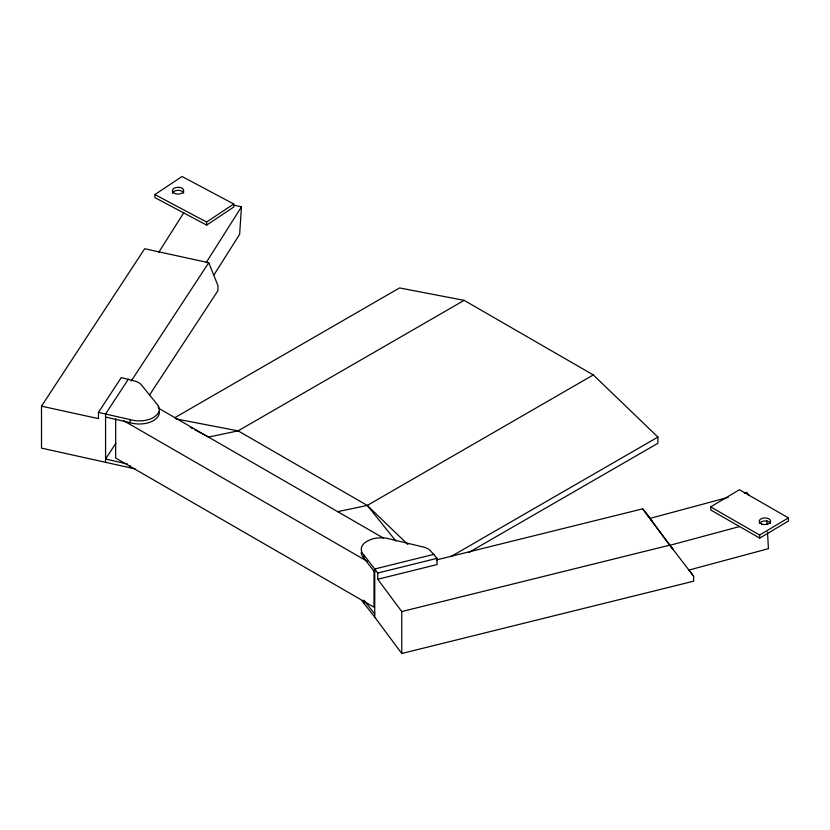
<?xml version="1.0" encoding="UTF-8"?>
<svg xmlns="http://www.w3.org/2000/svg" width="830" height="830" viewBox="0 0 830 830"><rect width="100%" height="100%" fill="white"/><g stroke="black" fill="none" stroke-linecap="round" stroke-linejoin="round"><path stroke-width="1.25" d="M233.998 205.186L241.478 206.815L239.642 234.319L214.067 274.761M158.821 252.206L183.71 212.864M206.214 262.56L241.478 206.815M135.01 468.784A19.982 11.537 0 0 1 130.103 467.757L41.5 448.127L41.5 406.181L144.679 248.741L208.745 262.737L217.958 285.665L217.958 290.635L149.39 395.256M41.5 406.181L98.448 418.621L98.448 412.406L121.284 377.567L135.145 381.157A14.286 8.248 0 0 1 141.494 384.985L158.385 405.891L158.385 407.966M128.401 379.123L105.566 413.963L105.566 462.123M131.213 381.032L208.745 262.737M115.941 443.179L105.566 459.021L127.654 464.084M154.899 194.562L182.05 176.5L233.749 203.983L233.78 207.033L206.629 225.096L154.93 197.613L154.899 194.562L206.597 222.035L206.629 225.096M206.597 222.035L233.749 203.983M710.656 506.891L739.457 489.742L788.417 517.889L788.5 520.97L759.699 538.12L710.739 509.973L710.656 506.891L759.616 535.039L759.699 538.12M759.616 535.039L788.417 517.889M174.642 417.791L399.562 287.937L464.146 300.356L593.315 374.932L657.9 437.078L657.9 443.293L468.784 552.479M464.146 300.356L238.106 430.863L208.506 437.078L194.967 429.857M337.675 511.654L367.275 505.439L593.315 374.932M450.877 556.598L657.9 437.078M649.942 518.408L728.159 497.367M744.303 493.03L746.782 492.356L749.096 495.458M669.924 545.289L739.457 526.594M688.962 570.044L768.424 548.672L767.491 532.04M434.038 554.305L374.745 568.996L363.934 555.094A19.982 11.537 0 0 1 367.109 541.17L371.249 539.334A19.982 11.537 0 0 1 386.407 538.182L423.331 547.012A14.286 8.248 0 0 1 430.231 550.508L437.037 558.351L437.037 564.566L377.754 579.247L377.754 573.032L374.745 568.996L374.745 617.157L401.762 653.501L693.61 581.197L693.61 576.228L688.91 569.909M377.754 573.032L437.037 558.351M436.549 559.897L642.69 508.832L652.173 521.209M377.754 579.247L401.762 611.554L669.696 545.175L672.964 549.336L645.948 512.992M176.064 418.922L238.106 430.863L367.275 505.439L407.872 544.501M98.448 412.406L130.103 419.596A19.982 11.537 0 0 0 154.058 417.158L157.057 414.689A19.982 11.537 0 0 0 158.385 405.891M105.566 417.075L130.103 422.698A19.982 11.537 0 0 0 154.058 420.26L157.057 417.791A19.982 11.537 0 0 0 159.287 411.96M190.454 427.45L192.716 428.654M158.406 408.153L383.325 538.006M123.504 420.623L367.296 561.371M367.275 505.439L395.9 541.025M361.257 552.427A19.982 11.537 0 0 0 363.934 558.196L374.745 572.109M364.712 601.138L374.745 614.055M361.942 600.474A19.982 11.537 0 0 0 363.934 603.254L374.745 617.157M670.557 546.109L693.61 576.228M642.69 508.832L669.696 545.175M766.837 520.524L767.055 524.363M401.762 611.554L401.762 653.501M373.998 570.335L373.998 607.197L115.671 458.046L115.671 418.642M363.934 555.094L363.934 558.196M363.934 600.142L363.934 603.254M130.103 419.596L130.103 422.698M130.103 465.682L130.103 467.757M172.443 193.266A5.706 3.403 -0.6 0 1 178.18 190.329A5.706 3.403 -0.6 0 1 183.762 193.297M759.554 523.336A5.706 3.341 -1.5 0 1 765.353 521.001A5.706 3.341 -1.5 0 1 770.551 523.606M174.518 193.359A5.706 3.403 -0.6 0 0 183.71 191.128A5.706 3.403 -0.6 0 0 175.96 187.528A5.706 3.403 -0.6 0 0 174.518 193.359M761.66 524.072A5.706 3.341 -1.5 0 0 770.551 521.385A5.706 3.341 -1.5 0 0 762.376 518.283A5.706 3.341 -1.5 0 0 761.66 524.072"/></g></svg>
